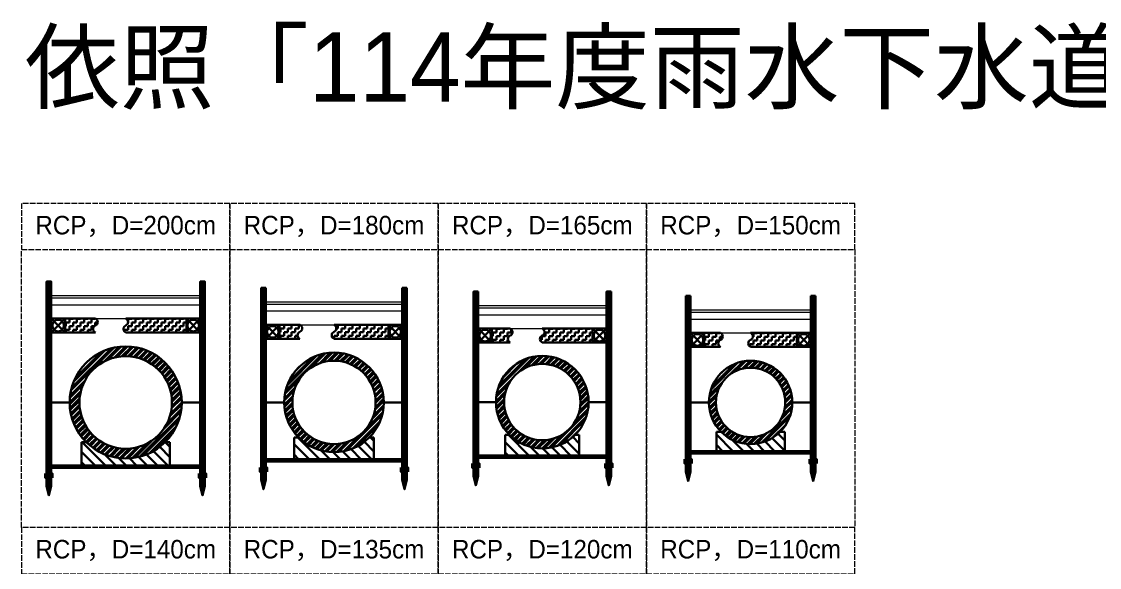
# Model space of a CAD drawing. Extents: x -781 to 13690, y -2778 to 2196.
# Drawn here: x 1440 to 3769, y 1017 to 2196 of the extents above; entities that cross this region are included whole.
import ezdxf

# ---------------------------------------------------------------- set-up
doc = ezdxf.new("R2010")
doc.units = 0
doc.header["$MEASUREMENT"] = 0
doc.linetypes.add('ACAD_ISO02W100', pattern=[15, 12, -3])
doc.layers.add('一、4.基本-隱藏', color=9, linetype='ACAD_ISO02W100', lineweight=20, plot=False)
for name, color, linetype, lineweight in [('二、2.繪圖-施作項目', 181, 'Continuous', 30), ('二、4.繪圖-設計鋪面', 40, 'Continuous', 20), ('二、6.繪圖-其他施作項目', 35, 'Continuous', 30)]:
    doc.layers.add(name, color=color, linetype=linetype, lineweight=lineweight)
doc.styles.add('次圖名(詳圖)', font='MS PGothic.ttf', dxfattribs={"height": 6})
doc.styles.add('註解文字', font='MS PGothic.ttf', dxfattribs={"height": 4})
pattern_1 = [(0, (-2933.122, 2109.444), (7.9375, 7.9375), [7.9375, -7.9375]), (90, (-2925.184, 2109.444), (-7.9375, 7.9375), [7.9375, -7.9375])]

msp = doc.modelspace()

# ---------------------------------------------------------------- hatches: boundary and pattern name
at = {"layer": '二、2.繪圖-施作項目'}
h = msp.add_hatch(dxfattribs=at)
h.set_pattern_fill('ANSI32', color=256)
h.set_pattern_definition([(45, (-2933.122, 2109.444), (-6.735192, 6.735192), []), (45, (-2928.632, 2109.444), (-6.735192, 6.735192), [])])
h.paths.add_polyline_path([(1544, 1373, 1), (1786, 1373, 1)])
h.paths.add_polyline_path([(1765, 1373, -1), (1565, 1373, -1)], flags=16)
h = msp.add_hatch(dxfattribs=at)
h.set_pattern_fill('ANSI32', color=256)
h.set_pattern_definition([(45, (-3455.286, 2074.576), (-6.735192, 6.735192), []), (45, (-3450.796, 2074.576), (-6.735192, 6.735192), [])])
h.paths.add_polyline_path([(2007.5, 1373, 1), (2222.5, 1373, 1)])
h.paths.add_polyline_path([(2205, 1373, -1), (2025, 1373, -1)], flags=16)
h = msp.add_hatch(dxfattribs=at)
h.set_pattern_fill('ANSI32', color=256)
h.set_pattern_definition([(45, (-3891.44, 2185.7545), (-6.735192, 6.735192), []), (45, (-3886.95, 2185.7545), (-6.735192, 6.735192), [])])
h.paths.add_polyline_path([(2465, 1373.65, 1), (2665, 1373.65, 1)])
h.paths.add_polyline_path([(2647.5, 1373.65, -1), (2482.5, 1373.65, -1)], flags=16)
h = msp.add_hatch(dxfattribs=at)
h.set_pattern_fill('ANSI32', color=256)
h.set_pattern_definition([(45, (-4302.061, 2215.941), (-6.735192, 6.735192), []), (45, (-4297.571, 2215.941), (-6.735192, 6.735192), [])])
h.paths.add_polyline_path([(2925, 1373, 1), (3105, 1373, 1)])
h.paths.add_polyline_path([(3090, 1373, -1), (2940, 1373, -1)], flags=16)
h = msp.add_hatch(dxfattribs=at)
h.set_pattern_fill('ANSI31', color=256, scale=5, angle=270)
h.set_pattern_definition([(315, (-4302.061, 2215.94), (11.22532, 11.22532), [])])
h.paths.add_polyline_path([(2941.36, 1268), (3088.64, 1268), (3088.64, 1309.36), (3078.639, 1309.36, -0.41420998), (2951.361, 1309.36), (2941.36, 1309.36)])
h = msp.add_hatch(dxfattribs=at)
h.set_pattern_fill('ANSI31', color=256, scale=5, angle=270)
h.set_pattern_definition([(315, (-2933.122, 2109.444), (11.22532, 11.22532), [])])
h.paths.add_polyline_path([(1760.56, 1237), (1760.56, 1287.44), (1750.56, 1287.44, -0.41421302), (1579.44, 1287.44), (1569.44, 1287.44), (1569.44, 1237)])
h = msp.add_hatch(dxfattribs=at)
h.set_pattern_fill('ANSI31', color=256, scale=5, angle=270)
h.set_pattern_definition([(315, (-3455.286, 2074.576), (11.22532, 11.22532), [])])
h.paths.add_polyline_path([(2201.37, 1250.5), (2201.37, 1297.13), (2191.158, 1297.13, -0.41532249), (2038.842, 1297.13), (2028.63, 1297.13), (2028.63, 1250.5)])
h = msp.add_hatch(dxfattribs=at)
h.set_pattern_fill('ANSI31', color=256, scale=5, angle=270)
h.set_pattern_definition([(315, (-3891.44, 2185.755), (11.22532, 11.22532), [])])
h.paths.add_polyline_path([(2484.995, 1258.65), (2645.005, 1258.65), (2645.005, 1302.65), (2635.42, 1302.65, -0.41181385), (2494.58, 1302.65), (2484.995, 1302.65)])
at = {"layer": '二、6.繪圖-其他施作項目'}
h = msp.add_hatch(dxfattribs=at)
h.set_pattern_fill('ANSI34', color=256, scale=10)
h.set_pattern_definition([(45, (-134.987, 2113.504), (-5.3033, 5.3033), []), (45, (-133.219, 2113.504), (-5.3033, 5.3033), []), (45, (-131.4515, 2113.504), (-5.3033, 5.3033), []), (45, (-129.684, 2113.504), (-5.3033, 5.3033), [])])
h.paths.add_polyline_path([(1504, 1634), (1494, 1634), (1494, 1215.333), (1504, 1218.667)])
h.paths.add_polyline_path([(1504, 1213.667), (1494, 1210.333), (1494, 1192), (1499, 1172), (1504, 1192)])
h = msp.add_hatch(dxfattribs=at)
h.set_pattern_fill('ANSI34', color=256, scale=10)
h.set_pattern_definition([(45, (197.013, 2113.504), (-5.3033, 5.3033), []), (45, (198.781, 2113.504), (-5.3033, 5.3033), []), (45, (200.5485, 2113.504), (-5.3033, 5.3033), []), (45, (202.316, 2113.504), (-5.3033, 5.3033), [])])
h.paths.add_polyline_path([(1836, 1634), (1826, 1634), (1826, 1215.333), (1836, 1218.667)])
h.paths.add_polyline_path([(1836, 1213.667), (1826, 1210.333), (1826, 1192), (1831, 1172), (1836, 1192)])
h = msp.add_hatch(dxfattribs=at)
h.set_pattern_fill('ANSI34', color=256, scale=10)
h.set_pattern_definition([(45, (328.513, 2127.004), (-5.3033, 5.3033), []), (45, (330.281, 2127.004), (-5.3033, 5.3033), []), (45, (332.0485, 2127.004), (-5.3033, 5.3033), []), (45, (333.816, 2127.004), (-5.3033, 5.3033), [])])
h.paths.add_polyline_path([(1967.5, 1227.167), (1957.5, 1223.833), (1957.5, 1205.5), (1962.5, 1185.5), (1967.5, 1205.5)])
h.paths.add_polyline_path([(1967.5, 1620.5), (1957.5, 1620.5), (1957.5, 1228.833), (1967.5, 1232.167)])
h = msp.add_hatch(dxfattribs=at)
h.set_pattern_fill('ANSI34', color=256, scale=10)
h.set_pattern_definition([(45, (633.513, 2127.004), (-5.3033, 5.3033), []), (45, (635.281, 2127.004), (-5.3033, 5.3033), []), (45, (637.0485, 2127.004), (-5.3033, 5.3033), []), (45, (638.816, 2127.004), (-5.3033, 5.3033), [])])
h.paths.add_polyline_path([(2272.5, 1227.167), (2262.5, 1223.833), (2262.5, 1205.5), (2267.5, 1185.5), (2272.5, 1205.5)])
h.paths.add_polyline_path([(2272.5, 1620.5), (2262.5, 1620.5), (2262.5, 1228.833), (2272.5, 1232.167)])
h = msp.add_hatch(dxfattribs=at)
h.set_pattern_fill('ANSI34', color=256, scale=10)
h.set_pattern_definition([(45, (787.313, 2135.154), (-5.3033, 5.3033), []), (45, (789.081, 2135.154), (-5.3033, 5.3033), []), (45, (790.8485, 2135.154), (-5.3033, 5.3033), []), (45, (792.616, 2135.154), (-5.3033, 5.3033), [])])
h.paths.add_polyline_path([(2426.3, 1235.317), (2416.3, 1231.983), (2416.3, 1213.65), (2421.3, 1193.65), (2426.3, 1213.65)])
h.paths.add_polyline_path([(2426.3, 1612.35), (2416.3, 1612.35), (2416.3, 1236.983), (2426.3, 1240.317)])
h = msp.add_hatch(dxfattribs=at)
h.set_pattern_fill('ANSI34', color=256, scale=10)
h.set_pattern_definition([(45, (1074.713, 2135.154), (-5.3033, 5.3033), []), (45, (1076.481, 2135.154), (-5.3033, 5.3033), []), (45, (1078.2485, 2135.154), (-5.3033, 5.3033), []), (45, (1080.016, 2135.154), (-5.3033, 5.3033), [])])
h.paths.add_polyline_path([(2713.7, 1235.317), (2703.7, 1231.983), (2703.7, 1213.65), (2708.7, 1193.65), (2713.7, 1213.65)])
h.paths.add_polyline_path([(2713.7, 1612.35), (2703.7, 1612.35), (2703.7, 1236.983), (2713.7, 1240.317)])
h = msp.add_hatch(dxfattribs=at)
h.set_pattern_fill('ANSI34', color=256, scale=10)
h.set_pattern_definition([(45, (1246.013, 2144.504), (-5.3033, 5.3033), []), (45, (1247.781, 2144.504), (-5.3033, 5.3033), []), (45, (1249.5485, 2144.504), (-5.3033, 5.3033), []), (45, (1251.316, 2144.504), (-5.3033, 5.3033), [])])
h.paths.add_polyline_path([(2885, 1244.667), (2875, 1241.333), (2875, 1223), (2880, 1203), (2885, 1223)])
h.paths.add_polyline_path([(2885, 1603), (2875, 1603), (2875, 1246.333), (2885, 1249.667)])
h = msp.add_hatch(dxfattribs=at)
h.set_pattern_fill('ANSI34', color=256, scale=10)
h.set_pattern_definition([(45, (1516.013, 2144.504), (-5.3033, 5.3033), []), (45, (1517.781, 2144.504), (-5.3033, 5.3033), []), (45, (1519.5485, 2144.504), (-5.3033, 5.3033), []), (45, (1521.316, 2144.504), (-5.3033, 5.3033), [])])
h.paths.add_polyline_path([(3155, 1244.667), (3145, 1241.333), (3145, 1223), (3150, 1203), (3155, 1223)])
h.paths.add_polyline_path([(3155, 1603), (3145, 1603), (3145, 1246.333), (3155, 1249.667)])
h = msp.add_hatch(dxfattribs=at)
h.set_pattern_fill('ZIGZAG', color=256, scale=2.5)
h.set_pattern_definition(pattern_1)
h.paths.add_polyline_path([(1599.5, 1524, -0.66666667), (1599.5, 1539, 0.66666667), (1599.5, 1554), (1534, 1554), (1534, 1524)])
h = msp.add_hatch(dxfattribs=at)
h.set_pattern_fill('ZIGZAG', color=256, scale=2.5)
h.set_pattern_definition(pattern_1)
h.paths.add_polyline_path([(1665, 1554, -0.66666667), (1665, 1539, 0.66666667), (1665, 1524), (1796, 1524), (1796, 1554)])
h = msp.add_hatch(dxfattribs=at)
h.set_pattern_fill('ZIGZAG', color=256, scale=2.5)
h.set_pattern_definition([(0, (-2469.622, 2095.944), (7.9375, 7.9375), [7.9375, -7.9375]), (90, (-2461.684, 2095.944), (-7.9375, 7.9375), [7.9375, -7.9375])])
edge = h.paths.add_edge_path()
edge.add_arc((2044.375, 1518), 8.125, 112.619865, 247.380135)
edge.add_line((2041.25, 1510.5), (1997.5, 1510.5))
edge.add_line((1997.5, 1510.5), (1997.5, 1540.5))
edge.add_line((1997.5, 1540.5), (2041.25, 1540.5))
edge.add_arc((2038.125, 1533), 8.125, -67.380135, 67.380135, ccw=False)
h = msp.add_hatch(dxfattribs=at)
h.set_pattern_fill('ZIGZAG', color=256, scale=2.5)
h.set_pattern_definition([(0, (-2496.622, 2095.944), (7.9375, 7.9375), [7.9375, -7.9375]), (90, (-2488.684, 2095.944), (-7.9375, 7.9375), [7.9375, -7.9375])])
h.paths.add_polyline_path([(2115, 1525.5, 0.66666667), (2115, 1510.5), (2232.5, 1510.5), (2232.5, 1540.5), (2115, 1540.5, -0.66666667)])
h = msp.add_hatch(dxfattribs=at)
h.set_pattern_fill('ZIGZAG', color=256, scale=2.5)
h.set_pattern_definition([(0, (-2010.822, 2087.794), (7.9375, 7.9375), [7.9375, -7.9375]), (90, (-2002.884, 2087.794), (-7.9375, 7.9375), [7.9375, -7.9375])])
edge = h.paths.add_edge_path()
edge.add_arc((2498.775, 1509.85), 8.125, 112.619865, 247.380135)
edge.add_line((2495.65, 1502.35), (2456.3, 1502.35))
edge.add_line((2456.3, 1502.35), (2456.3, 1532.35))
edge.add_line((2456.3, 1532.35), (2495.65, 1532.35))
edge.add_arc((2492.525, 1524.85), 8.125, -67.380135, 67.380135, ccw=False)
h = msp.add_hatch(dxfattribs=at)
h.set_pattern_fill('ZIGZAG', color=256, scale=2.5)
h.set_pattern_definition([(0, (-2055.422, 2087.794), (7.9375, 7.9375), [7.9375, -7.9375]), (90, (-2047.484, 2087.794), (-7.9375, 7.9375), [7.9375, -7.9375])])
h.paths.add_polyline_path([(2565, 1517.35, 0.66666667), (2565, 1502.35), (2673.7, 1502.35), (2673.7, 1532.35), (2565, 1532.35, -0.66666667)])
h = msp.add_hatch(dxfattribs=at)
h.set_pattern_fill('ZIGZAG', color=256, scale=2.5)
h.set_pattern_definition([(0, (-1552.122, 2078.444), (7.9375, 7.9375), [7.9375, -7.9375]), (90, (-1544.184, 2078.444), (-7.9375, 7.9375), [7.9375, -7.9375])])
edge = h.paths.add_edge_path()
edge.add_arc((2946.875, 1515.5), 8.125, 292.619865, 427.380135)
edge.add_line((2950, 1523), (2915, 1523))
edge.add_line((2915, 1523), (2915, 1493))
edge.add_line((2915, 1493), (2950, 1493))
edge.add_arc((2953.125, 1500.5), 8.125, 112.619865, 247.380135, ccw=False)
h = msp.add_hatch(dxfattribs=at)
h.set_pattern_fill('ZIGZAG', color=256, scale=2.5)
h.set_pattern_definition([(0, (-1614.122, 2078.444), (7.9375, 7.9375), [7.9375, -7.9375]), (90, (-1606.184, 2078.444), (-7.9375, 7.9375), [7.9375, -7.9375])])
h.paths.add_polyline_path([(3015, 1508, 0.66666667), (3015, 1493), (3115, 1493), (3115, 1523), (3015, 1523, -0.66666667)])

# ---------------------------------------------------------------- linework, layer by layer
at = {"layer": '一、4.基本-隱藏'}
for points in [[(1440, 1703), (1890, 1703), (1890, 1803), (1440, 1803)], [(1890, 1703), (2340, 1703), (2340, 1803), (1890, 1803)], [(2340, 1703), (2790, 1703), (2790, 1803), (2340, 1803)], [(2790, 1703), (3240, 1703), (3240, 1803), (2790, 1803)], [(1440, 1703), (1890, 1703), (1890, 1103), (1440, 1103)], [(1890, 1703), (2340, 1703), (2340, 1103), (1890, 1103)], [(2340, 1703), (2790, 1703), (2790, 1103), (2340, 1103)], [(2790, 1703), (3240, 1703), (3240, 1103), (2790, 1103)], [(1440, 1003), (1890, 1003), (1890, 1103), (1440, 1103)], [(1890, 1003), (2340, 1003), (2340, 1103), (1890, 1103)], [(2340, 1003), (2790, 1003), (2790, 1103), (2340, 1103)], [(2790, 1003), (3240, 1003), (3240, 1103), (2790, 1103)]]:
    msp.add_lwpolyline(points, close=True, dxfattribs=at)
at = {"layer": '二、2.繪圖-施作項目'}
for points in [[(1504, 1373), (1544, 1373)], [(1786, 1373), (1826, 1373)], [(1967.5, 1373), (2007.5, 1373)], [(2222.5, 1373), (2262.5, 1373)], [(2426.3, 1373.65), (2465, 1373.65)], [(2665, 1373.65), (2703.7, 1373.65)], [(2885, 1373), (2925, 1373)], [(3105, 1373), (3145, 1373)], [(2941.36, 1309.36), (2951.361, 1309.36)], [(2941.36, 1309.36), (2941.36, 1268)], [(3078.639, 1309.36), (3088.64, 1309.36)], [(3088.64, 1309.36), (3088.64, 1268)], [(1569.44, 1287.44), (1579.44, 1287.44)], [(1569.44, 1287.44), (1569.44, 1237)], [(1750.56, 1287.44), (1760.56, 1287.44)], [(1760.56, 1287.44), (1760.56, 1237)], [(2028.63, 1297.13), (2038.842, 1297.13)], [(2028.63, 1297.13), (2028.63, 1250.5)], [(2191.158, 1297.13), (2201.37, 1297.13)], [(2201.37, 1297.13), (2201.37, 1250.5)], [(2484.995, 1302.65), (2494.58, 1302.65)], [(2484.995, 1302.65), (2484.995, 1258.65)], [(2635.42, 1302.65), (2645.005, 1302.65)], [(2645.005, 1302.65), (2645.005, 1258.65)], [(2426.3, 1258.65), (2703.7, 1258.65)], [(2484.995, 1258.65), (2645.005, 1258.65)], [(2885, 1268), (3145, 1268)], [(2885, 1263), (3145, 1263)], [(2941.36, 1268), (3088.64, 1268)], [(1504, 1237), (1826, 1237)], [(1569.44, 1237), (1760.56, 1237)], [(1967.5, 1250.5), (2262.5, 1250.5)], [(1967.5, 1245.5), (2262.5, 1245.5)], [(2028.63, 1250.5), (2201.37, 1250.5)], [(2426.3, 1253.65), (2703.7, 1253.65)], [(1504, 1232), (1826, 1232)]]:
    msp.add_lwpolyline(points, dxfattribs=at)
for centre, radius in [((1665, 1373), 121), ((1665, 1373), 100), ((2115, 1373), 107.5), ((2565, 1373.65), 100), ((2115, 1373), 90), ((2565, 1373.65), 82.5), ((3015, 1373), 90), ((3015, 1373), 75)]:
    msp.add_circle(centre, radius, dxfattribs=at)
at = {"layer": '二、4.繪圖-設計鋪面'}
for points in [[(1504, 1604), (1826, 1604)], [(1504, 1599), (1826, 1599)], [(1504, 1584), (1826, 1584)], [(1967.5, 1590.5), (2262.5, 1590.5)], [(1967.5, 1585.5), (2262.5, 1585.5)], [(1967.5, 1570.5), (2262.5, 1570.5)], [(2426.3, 1582.35), (2703.7, 1582.35)], [(2426.3, 1577.35), (2703.7, 1577.35)], [(2426.3, 1562.35), (2703.7, 1562.35)], [(2885, 1573), (3145, 1573)], [(2885, 1568), (3145, 1568)], [(1504, 1554), (1826, 1554)], [(1967.5, 1540.5), (2262.5, 1540.5)], [(2885, 1553), (3145, 1553)], [(2426.3, 1532.35), (2703.7, 1532.35)], [(2885, 1523), (3145, 1523)]]:
    msp.add_lwpolyline(points, dxfattribs=at)
at = {"layer": '二、6.繪圖-其他施作項目'}
for points in [[(1494, 1215.333), (1494, 1634), (1504, 1634), (1504, 1218.667)], [(1826, 1215.333), (1826, 1634), (1836, 1634), (1836, 1218.667)], [(1957.5, 1228.833), (1957.5, 1620.5)], [(1957.5, 1620.5), (1967.5, 1620.5)], [(1967.5, 1620.5), (1967.5, 1232.167)], [(2262.5, 1228.833), (2262.5, 1620.5)], [(2262.5, 1620.5), (2272.5, 1620.5)], [(2272.5, 1620.5), (2272.5, 1232.167)], [(2416.3, 1236.983), (2416.3, 1612.35)], [(2416.3, 1612.35), (2426.3, 1612.35)], [(2426.3, 1612.35), (2426.3, 1240.317)], [(2703.7, 1236.983), (2703.7, 1612.35)], [(2703.7, 1612.35), (2713.7, 1612.35)], [(2713.7, 1612.35), (2713.7, 1240.317)], [(2875, 1246.333), (2875, 1603)], [(2875, 1603), (2885, 1603)], [(2885, 1603), (2885, 1249.667)], [(3145, 1246.333), (3145, 1603)], [(3145, 1603), (3155, 1603)], [(3155, 1603), (3155, 1249.667)], [(1504, 1554), (1534, 1524)], [(1534, 1554), (1504, 1524)], [(1534, 1554), (1599.5, 1554)], [(1665, 1554), (1796, 1554)], [(1796, 1554), (1826, 1524)], [(1826, 1554), (1796, 1524)], [(1967.5, 1540.5), (1997.5, 1510.5)], [(1997.5, 1540.5), (1967.5, 1510.5)], [(1997.5, 1540.5), (2041.25, 1540.5)], [(2115, 1540.5), (2232.5, 1540.5)], [(2232.5, 1540.5), (2262.5, 1510.5)], [(2262.5, 1540.5), (2232.5, 1510.5)], [(1534, 1524), (1599.5, 1524)], [(1665, 1524), (1796, 1524)], [(2426.3, 1532.35), (2456.3, 1502.35)], [(2456.3, 1532.35), (2426.3, 1502.35)], [(2456.3, 1532.35), (2495.65, 1532.35)], [(2565, 1532.35), (2673.7, 1532.35)], [(2673.7, 1532.35), (2703.7, 1502.35)], [(2703.7, 1532.35), (2673.7, 1502.35)], [(2885, 1523), (2915, 1493)], [(2915, 1523), (2885, 1493)], [(2915, 1523), (2950, 1523)], [(3015, 1523), (3115, 1523)], [(3115, 1523), (3145, 1493)], [(3145, 1523), (3115, 1493)], [(1997.5, 1510.5), (2041.25, 1510.5)], [(2115, 1510.5), (2232.5, 1510.5)], [(2456.3, 1502.35), (2495.65, 1502.35)], [(2565, 1502.35), (2673.7, 1502.35)], [(2915, 1493), (2950, 1493)], [(3015, 1493), (3115, 1493)], [(2426.3, 1235.317), (2426.3, 1213.65), (2421.3, 1193.65), (2416.3, 1213.65), (2416.3, 1231.983)], [(2713.7, 1235.317), (2713.7, 1213.65), (2708.7, 1193.65), (2703.7, 1213.65), (2703.7, 1231.983)], [(2885, 1244.667), (2885, 1223), (2880, 1203), (2875, 1223), (2875, 1241.333)], [(3155, 1244.667), (3155, 1223), (3150, 1203), (3145, 1223), (3145, 1241.333)], [(1504, 1213.667), (1504, 1192), (1499, 1172), (1494, 1192), (1494, 1210.333)], [(1836, 1213.667), (1836, 1192), (1831, 1172), (1826, 1192), (1826, 1210.333)], [(1967.5, 1227.167), (1967.5, 1205.5), (1962.5, 1185.5), (1957.5, 1205.5), (1957.5, 1223.833)], [(2272.5, 1227.167), (2272.5, 1205.5), (2267.5, 1185.5), (2262.5, 1205.5), (2262.5, 1223.833)]]:
    msp.add_lwpolyline(points, dxfattribs=at)
for points in [[(1504, 1554), (1534, 1554), (1534, 1524), (1504, 1524)], [(1796, 1554), (1826, 1554), (1826, 1524), (1796, 1524)], [(1967.5, 1540.5), (1997.5, 1540.5), (1997.5, 1510.5), (1967.5, 1510.5)], [(2232.5, 1540.5), (2262.5, 1540.5), (2262.5, 1510.5), (2232.5, 1510.5)], [(2426.3, 1532.35), (2456.3, 1532.35), (2456.3, 1502.35), (2426.3, 1502.35)], [(2673.7, 1532.35), (2703.7, 1532.35), (2703.7, 1502.35), (2673.7, 1502.35)], [(2885, 1523), (2915, 1523), (2915, 1493), (2885, 1493)], [(3115, 1523), (3145, 1523), (3145, 1493), (3115, 1493)]]:
    msp.add_lwpolyline(points, close=True, dxfattribs=at)
for points in [[(1599.5, 1554, -0.66666667), (1599.5, 1539, 0.66666667), (1599.5, 1524)], [(1665, 1524, -0.66666667), (1665, 1539, 0.66666667), (1665, 1554)], [(2041.25, 1540.5, -0.66666667), (2041.25, 1525.5, 0.66666667), (2041.25, 1510.5)], [(2115, 1510.5, -0.66666667), (2115, 1525.5, 0.66666667), (2115, 1540.5)], [(2495.65, 1532.35, -0.66666667), (2495.65, 1517.35, 0.66666667), (2495.65, 1502.35)], [(2565, 1502.35, -0.66666667), (2565, 1517.35, 0.66666667), (2565, 1532.35)], [(2950, 1523, -0.66666667), (2950, 1508, 0.66666667), (2950, 1493)], [(3015, 1493, -0.66666667), (3015, 1508, 0.66666667), (3015, 1523)], [(2411.3, 1238.65), (2413.8, 1238.65, -0.4), (2413.8, 1236.15), (2428.8, 1241.15, 0.4), (2428.8, 1238.65), (2431.3, 1238.65)], [(2411.3, 1233.65), (2413.8, 1233.65, -0.4), (2413.8, 1231.15), (2428.8, 1236.15, 0.4), (2428.8, 1233.65), (2431.3, 1233.65)], [(2698.7, 1238.65), (2701.2, 1238.65, -0.4), (2701.2, 1236.15), (2716.2, 1241.15, 0.4), (2716.2, 1238.65), (2718.7, 1238.65)], [(2698.7, 1233.65), (2701.2, 1233.65, -0.4), (2701.2, 1231.15), (2716.2, 1236.15, 0.4), (2716.2, 1233.65), (2718.7, 1233.65)], [(2870, 1248), (2872.5, 1248, -0.4), (2872.5, 1245.5), (2887.5, 1250.5, 0.4), (2887.5, 1248), (2890, 1248)], [(2870, 1243), (2872.5, 1243, -0.4), (2872.5, 1240.5), (2887.5, 1245.5, 0.4), (2887.5, 1243), (2890, 1243)], [(3140, 1248), (3142.5, 1248, -0.4), (3142.5, 1245.5), (3157.5, 1250.5, 0.4), (3157.5, 1248), (3160, 1248)], [(3140, 1243), (3142.5, 1243, -0.4), (3142.5, 1240.5), (3157.5, 1245.5, 0.4), (3157.5, 1243), (3160, 1243)], [(1489, 1217), (1491.5, 1217, -0.4), (1491.5, 1214.5), (1506.5, 1219.5, 0.4), (1506.5, 1217), (1509, 1217)], [(1489, 1212), (1491.5, 1212, -0.4), (1491.5, 1209.5), (1506.5, 1214.5, 0.4), (1506.5, 1212), (1509, 1212)], [(1821, 1217), (1823.5, 1217, -0.4), (1823.5, 1214.5), (1838.5, 1219.5, 0.4), (1838.5, 1217), (1841, 1217)], [(1821, 1212), (1823.5, 1212, -0.4), (1823.5, 1209.5), (1838.5, 1214.5, 0.4), (1838.5, 1212), (1841, 1212)], [(1952.5, 1230.5), (1955, 1230.5, -0.4), (1955, 1228), (1970, 1233, 0.4), (1970, 1230.5), (1972.5, 1230.5)], [(1952.5, 1225.5), (1955, 1225.5, -0.4), (1955, 1223), (1970, 1228, 0.4), (1970, 1225.5), (1972.5, 1225.5)], [(2257.5, 1230.5), (2260, 1230.5, -0.4), (2260, 1228), (2275, 1233, 0.4), (2275, 1230.5), (2277.5, 1230.5)], [(2257.5, 1225.5), (2260, 1225.5, -0.4), (2260, 1223), (2275, 1228, 0.4), (2275, 1225.5), (2277.5, 1225.5)]]:
    msp.add_lwpolyline(points, format="xyb", dxfattribs=at)
for centre in [(1519, 1539), (1811, 1539), (1982.5, 1525.5), (2247.5, 1525.5), (2441.3, 1517.35), (2688.7, 1517.35), (2900, 1508), (3130, 1508)]:
    msp.add_circle(centre, 12.5, dxfattribs=at)

# ---------------------------------------------------------------- texts
at = {"layer": '一、4.基本-隱藏'}
for s, width, gutter_width, insert, char_height, attachment_point, style in [('{\\fMS PGothic|b0|i0|c128|p34;依照「114年度雨水下水道緊急搶修預約維護工程(臺北市全區)」契約單價，部分鋼筋混凝土管「無單價」}', 38427.9031, 30, (1447.249, 2172.599), 150, 1, '次圖名(詳圖)'), ('{\\fMS PGothic|b0|i0|c128|p34;RCP，D=200cm}', 437.17722, 15, (1665, 1753), 40, 5, '註解文字'), ('{\\fMS PGothic|b0|i0|c128|p34;RCP，D=}18{\\fMS PGothic|b0|i0|c128|p34;0cm}', 437.17722, 15, (2115, 1753), 40, 5, '註解文字'), ('{\\fMS PGothic|b0|i0|c128|p34;RCP，D=}165{\\fMS PGothic|b0|i0|c128|p34;cm}', 437.17722, 15, (2565, 1753), 40, 5, '註解文字'), ('{\\fMS PGothic|b0|i0|c128|p34;RCP，D=}15{\\fMS PGothic|b0|i0|c128|p34;0cm}', 437.17722, 15, (3015, 1753), 40, 5, '註解文字'), ('{\\fMS PGothic|b0|i0|c128|p34;RCP，D=}14{\\fMS PGothic|b0|i0|c128|p34;0cm}', 437.17722, 15, (1665, 1053), 40, 5, '註解文字'), ('{\\fMS PGothic|b0|i0|c128|p34;RCP，D=1}35{\\fMS PGothic|b0|i0|c128|p34;cm}', 437.17722, 15, (2115, 1053), 40, 5, '註解文字'), ('{\\fMS PGothic|b0|i0|c128|p34;RCP，D=1}20{\\fMS PGothic|b0|i0|c128|p34;cm}', 437.17722, 15, (2565, 1053), 40, 5, '註解文字'), ('{\\fMS PGothic|b0|i0|c128|p34;RCP，D=}11{\\fMS PGothic|b0|i0|c128|p34;0cm}', 437.17722, 15, (3015, 1053), 40, 5, '註解文字')]:
    msp.add_mtext_dynamic_manual_height_columns(s, width=width, gutter_width=gutter_width, heights=[0], dxfattribs=dict(at, insert=insert, char_height=char_height, attachment_point=attachment_point, style=style))

doc.saveas('drawing.dxf')
